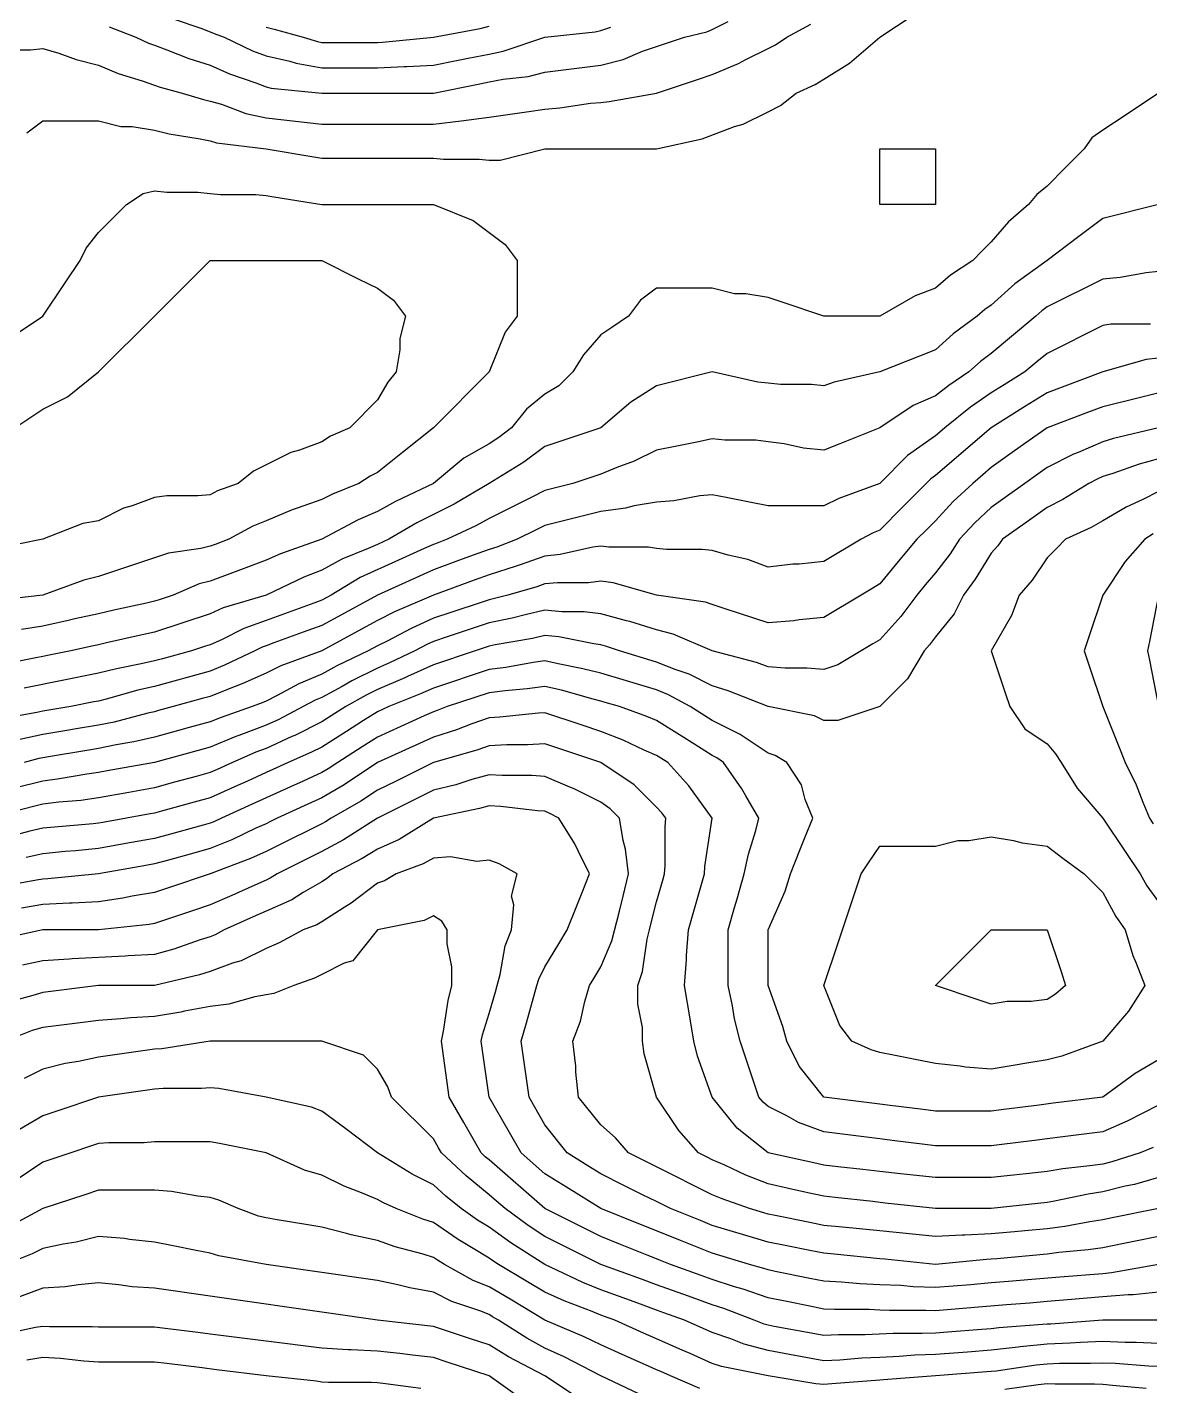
# Model space of a CAD drawing. Header units: inches. Extents: x 794995 to 811195, y 2485918 to 2508058.
# Drawn here: x 810287 to 810890, y 2500973 to 2501704 of the extents above; entities that cross this region are included whole.
import ezdxf

# ---------------------------------------------------------------- set-up
doc = ezdxf.new("R2010")
doc.units = ezdxf.units.IN
doc.header["$MEASUREMENT"] = 0
doc.layers.add('contour', color=7, linetype='Continuous')

msp = doc.modelspace()

# ---------------------------------------------------------------- linework, layer by layer
at = {"layer": 'contour'}
for points in [[(810271.83, 2501691.69), (810288.49, 2501691.69), (810295.16, 2501692.36), (810303.73, 2501689.79), (810313.16, 2501686.36), (810325.16, 2501683.36), (810335.75, 2501678.95), (810348.49, 2501675.03), (810355.16, 2501672.65), (810358.32, 2501671.52), (810370.16, 2501668.36), (810381.63, 2501664.83), (810385.16, 2501664.08), (810391.16, 2501662.36), (810404.25, 2501657.45), (810415.16, 2501655.03), (810445.16, 2501651.69), (810505.16, 2501651.69), (810520.16, 2501653.36), (810535.16, 2501655.5), (810555.16, 2501658.36), (810565.16, 2501659.79), (810573.16, 2501660.36), (810589.7, 2501662.91), (810595.16, 2501663.36), (810599.77, 2501663.75), (810625.16, 2501668.36), (810647.66, 2501675.86), (810655.16, 2501678.36), (810669.28, 2501684.24), (810673.16, 2501686.36), (810685.16, 2501692.36), (810689.16, 2501694.36), (810695.16, 2501698.36), (810708.1, 2501705.42)], [(810286.59, 2501646.93), (810295.16, 2501653.36), (810325.16, 2501653.36), (810337.16, 2501650.36), (810343.16, 2501650.36), (810355.16, 2501648.36), (810363.16, 2501646.36), (810379.7, 2501643.82), (810385.16, 2501642.65), (810388.49, 2501641.69), (810415.16, 2501638.36), (810440.87, 2501634.08), (810445.16, 2501633.36), (810505.16, 2501633.36), (810510.61, 2501632.91), (810529.7, 2501632.91), (810535.16, 2501632.36), (810541.16, 2501632.36), (810565.16, 2501638.36), (810625.16, 2501638.36), (810649.7, 2501643.82), (810667.16, 2501650.36), (810671.83, 2501651.69), (810685.16, 2501658.36), (810691.83, 2501661.69), (810700.16, 2501668.36), (810710.54, 2501672.98), (810715.16, 2501675.86), (810729.01, 2501684.52), (810745.16, 2501698.36), (810763.16, 2501710.36)], [(810330.87, 2501704.08), (810345.16, 2501698.36), (810352, 2501695.2), (810355.16, 2501694.08), (810361.83, 2501691.69), (810373.73, 2501686.93), (810385.16, 2501683.36), (810395.59, 2501678.8), (810409.7, 2501673.82), (810415.16, 2501671.69), (810417.89, 2501671.09), (810445.16, 2501668.36), (810505.16, 2501668.36), (810530.16, 2501673.36), (810535.16, 2501674.36), (810542.66, 2501675.86), (810556.16, 2501677.36), (810565.16, 2501679.61), (810595.16, 2501683.36), (810607.16, 2501686.36), (810617.66, 2501690.86), (810625.16, 2501693.36), (810628.91, 2501694.61), (810640.16, 2501698.36), (810652.16, 2501701.36), (810655.16, 2501702.65), (810663.73, 2501706.93)], [(810365.16, 2501708.36), (810380.16, 2501703.36), (810385.16, 2501701.36), (810387.23, 2501700.43), (810392.66, 2501698.36), (810407.96, 2501691.16), (810415.16, 2501688.36), (810428.02, 2501685.5), (810431.31, 2501684.52), (810445.16, 2501682), (810475.16, 2501682), (810489.44, 2501682.65), (810490.87, 2501682.65), (810505.16, 2501683.36), (810517.66, 2501685.86), (810523.91, 2501687.11), (810535.16, 2501689.36), (810542.66, 2501690.86), (810565.16, 2501698.36), (810592.16, 2501701.36), (810595.16, 2501702.11), (810600.61, 2501703.82)], [(810415.16, 2501703.82), (810419.6, 2501702.81), (810435.16, 2501698.36), (810442.85, 2501696.05), (810445.16, 2501695.63), (810475.16, 2501695.63), (810477.77, 2501695.75), (810505.16, 2501698.36), (810530.36, 2501703.16), (810535.16, 2501704.36)], [(810895.16, 2501668.36), (810877.16, 2501656.36), (810865.16, 2501648.36), (810859.16, 2501644.36), (810855.16, 2501638.36), (810845.16, 2501628.36), (810835.16, 2501618.36), (810829.7, 2501613.82), (810825.16, 2501608.36), (810814.39, 2501599.13), (810805.16, 2501588.36), (810800.16, 2501583.36), (810795.16, 2501578.36), (810783.16, 2501570.36), (810775.16, 2501563.36), (810764.25, 2501559.27), (810745.16, 2501548.36), (810715.16, 2501548.36), (810692.66, 2501555.86), (810685.16, 2501558.36), (810673.16, 2501560.36), (810667.16, 2501560.36), (810655.16, 2501563.36), (810625.16, 2501563.36), (810616.59, 2501556.93), (810610.16, 2501548.36), (810601.16, 2501542.36), (810595.16, 2501538.36), (810585.93, 2501527.59), (810580.16, 2501518.36), (810572.66, 2501510.86), (810565.16, 2501506.36), (810555.16, 2501498.36), (810547.16, 2501488.36), (810540.38, 2501483.14), (810535.16, 2501479.79), (810521.52, 2501472), (810505.16, 2501458.36), (810484.76, 2501448.76), (810475.16, 2501443.36), (810464.72, 2501438.8), (810445.16, 2501428.36), (810422.98, 2501420.54), (810415.16, 2501417.11), (810401.52, 2501412), (810397.16, 2501410.36), (810385.16, 2501405.86), (810379.16, 2501404.36), (810365.16, 2501398.36), (810357.66, 2501395.86), (810355.16, 2501395.03), (810350.87, 2501394.08), (810333.34, 2501390.18), (810325.16, 2501388.36), (810312.3, 2501385.5), (810308.79, 2501384.72), (810295.16, 2501381.69), (810283.73, 2501379.79)], [(810277.16, 2501536.36), (810295.16, 2501548.36), (810307.16, 2501566.36), (810315.16, 2501578.36), (810318.49, 2501585.03), (810325.16, 2501593.36), (810340.16, 2501608.36), (810349.16, 2501614.36), (810355.16, 2501615.86), (810361.83, 2501615.03), (810378.49, 2501615.03), (810385.16, 2501614.36), (810390.61, 2501613.82), (810409.7, 2501613.82), (810415.16, 2501613.36), (810419.45, 2501612.65), (810445.16, 2501608.36), (810505.16, 2501608.36), (810526.59, 2501599.79), (810543.73, 2501586.93), (810550.16, 2501578.36), (810550.16, 2501548.36), (810543.73, 2501539.79), (810535.16, 2501518.36), (810505.16, 2501488.36), (810488.49, 2501475.03), (810475.16, 2501464.36), (810471.16, 2501462.36), (810465.16, 2501458.36), (810450.87, 2501452.65), (810445.16, 2501449.79), (810431.83, 2501445.03), (810429.28, 2501444.24), (810415.16, 2501438.36), (810408.1, 2501435.42), (810395.16, 2501428.36), (810387.89, 2501425.63), (810385.16, 2501424.61), (810380.16, 2501423.36), (810362.66, 2501420.86), (810355.16, 2501418.36), (810325.16, 2501408.36), (810317.16, 2501406.36), (810295.16, 2501398.36), (810268.32, 2501395.2)], [(810895.16, 2501608.36), (810865.16, 2501600.86), (810852.3, 2501591.22), (810835.16, 2501578.36), (810817.79, 2501565.73), (810805.16, 2501554.36), (810801.63, 2501551.89), (810797.66, 2501548.36), (810784.63, 2501538.89), (810775.16, 2501530.36), (810766.59, 2501526.93), (810745.16, 2501518.36), (810720.61, 2501512.91), (810715.16, 2501510.86), (810708.49, 2501511.69), (810691.83, 2501511.69), (810685.16, 2501512.36), (810679.7, 2501512.91), (810655.16, 2501518.36), (810625.16, 2501510.86), (810611.31, 2501502.21), (810595.16, 2501488.36), (810572.66, 2501480.86), (810565.16, 2501478.36), (810553.73, 2501469.79), (810535.16, 2501458.36), (810516.27, 2501447.25), (810505.16, 2501441.69), (810496.27, 2501437.25), (810481.16, 2501428.36), (810475.16, 2501425.63), (810470.16, 2501423.36), (810455.87, 2501417.65), (810445.16, 2501411.69), (810435.56, 2501407.96), (810415.16, 2501398.36), (810392.08, 2501391.44), (810385.16, 2501388.36), (810355.16, 2501378.36), (810346.98, 2501376.54), (810329.45, 2501372.65), (810325.16, 2501371.69), (810322.43, 2501371.09), (810310.16, 2501368.36), (810297.66, 2501365.86), (810295.16, 2501365.36), (810291.41, 2501364.61), (810272.66, 2501360.86)], [(810280.16, 2501488.36), (810289.16, 2501494.36), (810295.16, 2501498.36), (810308.49, 2501505.03), (810325.16, 2501518.36), (810355.16, 2501548.36), (810385.16, 2501578.36), (810445.16, 2501578.36), (810465.16, 2501568.36), (810475.16, 2501563.36), (810483.73, 2501556.93), (810490.16, 2501548.36), (810487.16, 2501536.36), (810487.16, 2501530.36), (810485.16, 2501518.36), (810480.61, 2501512.91), (810475.16, 2501503.36), (810460.16, 2501488.36), (810449.77, 2501483.75), (810445.16, 2501480.86), (810433.16, 2501476.36), (810428.49, 2501475.03), (810415.16, 2501468.36), (810408.49, 2501465.03), (810400.16, 2501458.36), (810389.16, 2501454.36), (810385.16, 2501452.36), (810378.49, 2501451.69), (810361.83, 2501451.69), (810355.16, 2501450.86), (810343.16, 2501446.36), (810338.49, 2501445.03), (810325.16, 2501438.36), (810316.59, 2501436.93), (810295.16, 2501428.36), (810270.16, 2501423.36)], [(810895.16, 2501572.36), (810888.49, 2501571.69), (810874.39, 2501569.13), (810865.16, 2501568.36), (810835.16, 2501553.36), (810832.3, 2501551.22), (810829.16, 2501548.36), (810816.07, 2501537.45), (810805.16, 2501528.36), (810799.44, 2501524.08), (810793.16, 2501518.36), (810782.36, 2501511.16), (810775.16, 2501505.5), (810763.16, 2501500.36), (810745.16, 2501488.36), (810723.73, 2501479.79), (810715.16, 2501476.36), (810704.25, 2501477.45), (810693.73, 2501479.79), (810685.16, 2501480.86), (810678.49, 2501481.69), (810661.83, 2501481.69), (810655.16, 2501482.36), (810647.66, 2501480.86), (810635.16, 2501478.36), (810625.16, 2501476.36), (810613.16, 2501470.36), (810603.73, 2501466.93), (810595.16, 2501463.36), (810591.41, 2501462.11), (810580.16, 2501458.36), (810565.16, 2501454.61), (810557.66, 2501450.86), (810547.66, 2501445.86), (810535.16, 2501439.61), (810527.96, 2501435.56), (810512.66, 2501428.36), (810507.16, 2501426.36), (810505.16, 2501425.63), (810500.16, 2501423.36), (810486.41, 2501417.11), (810465.78, 2501407.74), (810450.16, 2501398.36), (810445.16, 2501395.63), (810440.87, 2501394.08), (810425.16, 2501388.36), (810415.16, 2501384.72), (810403.16, 2501380.36), (810391.16, 2501374.36), (810385.16, 2501371.69), (810382.66, 2501370.86), (810375.16, 2501368.36), (810359.45, 2501364.08), (810355.16, 2501362.91), (810348.1, 2501361.3), (810334.76, 2501358.76), (810325.16, 2501356.36), (810285.16, 2501348.36)], [(810890.87, 2501544.08), (810869.45, 2501544.08), (810865.16, 2501543.36), (810835.16, 2501528.36), (810829.7, 2501523.82), (810823.16, 2501518.36), (810812.08, 2501511.44), (810805.16, 2501507.11), (810794.05, 2501499.47), (810780.16, 2501488.36), (810777.47, 2501486.05), (810775.16, 2501484.08), (810760.16, 2501473.36), (810745.16, 2501458.36), (810723.16, 2501450.36), (810715.16, 2501446.36), (810685.16, 2501446.36), (810675.16, 2501448.36), (810662.66, 2501450.86), (810655.16, 2501452.36), (810648.49, 2501451.69), (810634.39, 2501449.13), (810625.16, 2501448.36), (810613.16, 2501446.36), (810608.49, 2501445.03), (810595.16, 2501443.36), (810565.16, 2501435.86), (810560.16, 2501433.36), (810550.16, 2501428.36), (810539.3, 2501424.22), (810535.16, 2501422.91), (810526.59, 2501419.79), (810517.16, 2501416.36), (810505.16, 2501412), (810475.16, 2501398.36), (810455.75, 2501387.77), (810445.16, 2501382), (810435.16, 2501378.36), (810419.45, 2501372.65), (810415.16, 2501371.09), (810413.16, 2501370.36), (810409.16, 2501368.36), (810392.9, 2501360.62), (810385.16, 2501357.45), (810355.16, 2501349.27), (810346.27, 2501347.25), (810329.16, 2501342.36), (810325.16, 2501341.36), (810322.66, 2501340.86), (810310.16, 2501338.36), (810295.16, 2501335.86), (810292, 2501335.2), (810271.83, 2501331.69)], [(810895.16, 2501525.86), (810888.49, 2501525.03), (810865.16, 2501518.36), (810843.34, 2501510.18), (810835.16, 2501507.11), (810823.62, 2501499.9), (810805.16, 2501488.36), (810775.16, 2501462.65), (810772.66, 2501460.86), (810770.16, 2501458.36), (810757.66, 2501445.86), (810745.16, 2501433.36), (810741.63, 2501431.89), (810735.16, 2501428.36), (810715.16, 2501416.36), (810701.83, 2501415.03), (810698.49, 2501415.03), (810685.16, 2501413.36), (810674.25, 2501417.45), (810663.73, 2501419.79), (810655.16, 2501422.36), (810649.7, 2501422.91), (810630.61, 2501422.91), (810625.16, 2501423.36), (810620.87, 2501424.08), (810599.45, 2501424.08), (810595.16, 2501424.61), (810590.87, 2501424.08), (810573.34, 2501420.18), (810565.16, 2501419.36), (810551.31, 2501414.52), (810549.64, 2501413.88), (810535.16, 2501409.27), (810527.16, 2501406.36), (810505.16, 2501398.36), (810484.25, 2501389.27), (810475.16, 2501384.72), (810464.57, 2501378.95), (810445.16, 2501368.36), (810423.16, 2501360.36), (810415.16, 2501356.36), (810402.74, 2501350.77), (810394.39, 2501347.59), (810385.16, 2501343.82), (810380.87, 2501342.65), (810365.16, 2501338.36), (810357.3, 2501336.22), (810355.16, 2501335.63), (810351.63, 2501334.83), (810333.44, 2501330.09), (810325.16, 2501328.36), (810313.16, 2501326.36), (810308.02, 2501325.5), (810295.16, 2501323.36), (810282.74, 2501320.77)], [(810904.16, 2501509.36), (810865.16, 2501499.61), (810856.98, 2501496.54), (810835.16, 2501488.36), (810817.66, 2501475.86), (810805.16, 2501466.93), (810800.54, 2501462.98), (810795.16, 2501458.36), (810784.76, 2501448.76), (810775.16, 2501438.36), (810770.16, 2501433.36), (810765.16, 2501428.36), (810756.07, 2501417.45), (810745.16, 2501404.36), (810741.41, 2501402.11), (810735.16, 2501398.36), (810715.16, 2501386.36), (810701.83, 2501385.03), (810699.01, 2501384.52), (810685.16, 2501383.36), (810662.66, 2501390.86), (810655.16, 2501393.36), (810651.41, 2501394.61), (810625.16, 2501398.36), (810601.83, 2501405.03), (810595.16, 2501405.86), (810588.49, 2501405.03), (810571.83, 2501405.03), (810565.16, 2501404.36), (810560.71, 2501402.81), (810545.16, 2501398.36), (810537.23, 2501396.29), (810535.16, 2501395.86), (810531.41, 2501394.61), (810514.53, 2501388.99), (810505.16, 2501385.86), (810493.16, 2501380.36), (810480.61, 2501373.82), (810475.16, 2501371.09), (810470.16, 2501368.36), (810453.27, 2501360.25), (810445.16, 2501355.86), (810432.81, 2501350.71), (810421.16, 2501344.36), (810415.16, 2501341.36), (810413.09, 2501340.43), (810407.66, 2501338.36), (810390.97, 2501332.56), (810385.16, 2501330.18), (810373.91, 2501327.11), (810368.02, 2501325.5), (810355.16, 2501322), (810344.05, 2501319.47), (810334.63, 2501317.84), (810325.16, 2501315.86), (810318.73, 2501314.79), (810298.16, 2501311.36), (810295.16, 2501310.86), (810293.09, 2501310.43), (810285.16, 2501308.36)], [(810895.16, 2501488.36), (810870.87, 2501482.65), (810865.16, 2501480.86), (810851.83, 2501475.03), (810849.44, 2501474.08), (810835.16, 2501466.93), (810830.16, 2501463.36), (810823.16, 2501458.36), (810812.66, 2501450.86), (810805.16, 2501445.5), (810796.27, 2501437.25), (810788.02, 2501428.36), (810782.98, 2501420.54), (810775.16, 2501410.36), (810769.7, 2501403.82), (810765.16, 2501398.36), (810756.59, 2501386.93), (810745.16, 2501374.36), (810741.41, 2501372.11), (810735.16, 2501368.36), (810722.66, 2501360.86), (810715.16, 2501358.36), (810705.93, 2501359.13), (810694.39, 2501359.13), (810685.16, 2501359.79), (810678.84, 2501362.05), (810655.16, 2501368.36), (810634.16, 2501377.36), (810625.16, 2501379.61), (810610.87, 2501384.08), (810609.01, 2501384.52), (810595.16, 2501388.36), (810586.16, 2501389.36), (810574.16, 2501389.36), (810565.16, 2501390.18), (810554.57, 2501387.77), (810547.57, 2501385.95), (810535.16, 2501383.36), (810512.66, 2501375.86), (810505.16, 2501373.36), (810501.73, 2501371.79), (810495.16, 2501368.36), (810481.64, 2501361.87), (810475.16, 2501359.13), (810461.31, 2501352.21), (810456.07, 2501349.27), (810445.16, 2501343.36), (810441.63, 2501341.89), (810435.16, 2501338.36), (810422.02, 2501331.5), (810415.16, 2501328.36), (810400.61, 2501322.91), (810399.01, 2501322.21), (810385.16, 2501316.54), (810378.73, 2501314.79), (810355.16, 2501308.36), (810329.77, 2501303.75), (810325.16, 2501302.91), (810318.84, 2501302.05), (810304.05, 2501299.47), (810295.16, 2501298.36), (810265.16, 2501290.86)], [(810895.16, 2501471.69), (810884.72, 2501468.8), (810870.61, 2501463.82), (810865.16, 2501462.11), (810862.55, 2501460.97), (810857.66, 2501458.36), (810843.73, 2501449.79), (810835.16, 2501445.5), (810825.16, 2501438.36), (810811.16, 2501428.36), (810808.69, 2501424.83), (810805.16, 2501420.86), (810796.59, 2501406.93), (810790.16, 2501398.36), (810785.16, 2501388.36), (810775.16, 2501375.86), (810772, 2501371.52), (810769.16, 2501368.36), (810760.16, 2501353.36), (810745.16, 2501338.36), (810722.66, 2501330.86), (810715.16, 2501330.86), (810710.16, 2501333.36), (810685.16, 2501338.36), (810663.73, 2501346.93), (810655.16, 2501349.61), (810642.66, 2501355.86), (810635.16, 2501358.36), (810625.16, 2501362.36), (810605.16, 2501368.36), (810597.77, 2501370.97), (810595.16, 2501371.69), (810591.41, 2501372.11), (810572.66, 2501375.86), (810565.16, 2501376.54), (810558.49, 2501375.03), (810538.32, 2501371.52), (810535.16, 2501370.86), (810527.66, 2501368.36), (810505.16, 2501360.86), (810491.31, 2501354.52), (810489.75, 2501353.77), (810475.16, 2501347.59), (810469, 2501344.52), (810458.02, 2501338.36), (810450.16, 2501333.36), (810445.16, 2501330.18), (810430.61, 2501322.91), (810429.01, 2501322.21), (810415.16, 2501315.86), (810409.7, 2501313.82), (810397.16, 2501308.36), (810388.91, 2501304.61), (810385.16, 2501302.91), (810377.66, 2501300.86), (810365.87, 2501297.65), (810355.16, 2501294.72), (810341.31, 2501292.21), (810325.16, 2501289.27), (810315.56, 2501287.96), (810303.73, 2501286.93), (810295.16, 2501285.86), (810265.16, 2501278.36)], [(810895.16, 2501454.08), (810886.59, 2501449.79), (810877.79, 2501445.73), (810865.16, 2501438.36), (810858.84, 2501434.68), (810845.16, 2501428.36), (810840.16, 2501423.36), (810835.16, 2501418.36), (810827.16, 2501406.36), (810820.16, 2501398.36), (810816.07, 2501387.45), (810805.16, 2501368.36), (810812.66, 2501345.86), (810815.16, 2501338.36), (810823.16, 2501326.36), (810835.16, 2501318.36), (810839.77, 2501312.98), (810842.66, 2501308.36), (810851.31, 2501294.52), (810865.16, 2501278.36), (810877.16, 2501260.36), (810885.16, 2501248.36), (810888.84, 2501242.05), (810895.16, 2501233.36)], [(810892.3, 2501431.22), (810887.66, 2501428.36), (810877.16, 2501416.36), (810865.16, 2501398.36), (810857.66, 2501375.86), (810855.16, 2501368.36), (810857.66, 2501360.86), (810865.16, 2501338.36), (810873.73, 2501316.93), (810877.16, 2501308.36), (810883.16, 2501296.36), (810886.59, 2501286.93), (810890.16, 2501278.36), (810892.16, 2501275.36)], [(810895.16, 2501398.36), (810890.16, 2501373.36), (810889.16, 2501368.36), (810890.16, 2501363.36), (810895.16, 2501338.36)], [(810895.16, 2501148.36), (810882.53, 2501140.99), (810865.16, 2501128.36), (810838.49, 2501125.03), (810830.87, 2501124.08), (810811.83, 2501121.69), (810805.16, 2501120.86), (810775.16, 2501120.86), (810768.49, 2501121.69), (810749.45, 2501124.08), (810745.16, 2501124.61), (810715.16, 2501128.36), (810701.83, 2501145.03), (810695.16, 2501158.36), (810693.16, 2501166.36), (810685.16, 2501188.36), (810685.16, 2501218.36), (810694.39, 2501239.13), (810697.16, 2501248.36), (810702.3, 2501261.22), (810705.16, 2501268.36), (810709.16, 2501278.36), (810705.16, 2501288.36), (810703.16, 2501296.36), (810695.16, 2501308.36), (810688.91, 2501312.11), (810685.16, 2501313.36), (810670.16, 2501323.36), (810655.16, 2501330.86), (810643.16, 2501338.36), (810631.59, 2501344.79), (810625.16, 2501347.36), (810609.01, 2501352.21), (810595.16, 2501356.36), (810585.56, 2501358.76), (810572.22, 2501361.3), (810565.16, 2501362.91), (810558.84, 2501362.05), (810544.05, 2501359.47), (810535.16, 2501358.36), (810505.16, 2501348.36), (810498.3, 2501345.22), (810481.16, 2501338.36), (810475.16, 2501335.63), (810467.66, 2501330.86), (810458.49, 2501325.03), (810445.16, 2501316.54), (810439.7, 2501313.82), (810427.16, 2501308.36), (810418.91, 2501304.61), (810415.16, 2501302.91), (810405.16, 2501298.36), (810398.28, 2501295.24), (810385.16, 2501289.27), (810376.59, 2501286.93), (810358.91, 2501282.11), (810355.16, 2501281.09), (810352.85, 2501280.67), (810340.16, 2501278.36), (810327.47, 2501276.05), (810325.16, 2501275.63), (810322.16, 2501275.36), (810295.16, 2501272.91), (810288.1, 2501271.3), (810275.5, 2501268.02)], [(810895.16, 2501124.08), (810886.59, 2501119.79), (810878.2, 2501115.32), (810865.16, 2501109.61), (810855.16, 2501108.36), (810843.73, 2501106.93), (810835.16, 2501105.86), (810828.49, 2501105.03), (810809.45, 2501102.65), (810805.16, 2501102.11), (810775.16, 2501102.11), (810770.87, 2501102.65), (810751.83, 2501105.03), (810745.16, 2501105.86), (810736.59, 2501106.93), (810725.16, 2501108.36), (810715.16, 2501109.61), (810701.52, 2501114.72), (810695.16, 2501118.36), (810685.16, 2501123.36), (810682.43, 2501125.63), (810680.16, 2501128.36), (810677.66, 2501135.86), (810670.16, 2501158.36), (810667.16, 2501170.36), (810666.07, 2501177.45), (810663.73, 2501188.36), (810663.73, 2501218.36), (810667.16, 2501230.36), (810668.49, 2501235.03), (810672.3, 2501248.36), (810674.57, 2501258.95), (810678.49, 2501271.69), (810680.16, 2501278.36), (810673.16, 2501290.36), (810671.04, 2501294.24), (810661.16, 2501308.36), (810657.66, 2501310.86), (810655.16, 2501312.11), (810645.16, 2501318.36), (810639.01, 2501322.21), (810625.16, 2501330.86), (810619.94, 2501333.14), (810605.16, 2501338.36), (810597.47, 2501340.67), (810595.16, 2501341.36), (810591.16, 2501342.36), (810574.05, 2501347.25), (810565.16, 2501349.27), (810555.56, 2501347.96), (810543.73, 2501346.93), (810535.16, 2501345.86), (810512.66, 2501338.36), (810507.23, 2501336.29), (810505.16, 2501335.63), (810500.16, 2501333.36), (810475.16, 2501322), (810466.83, 2501316.69), (810453.73, 2501308.36), (810448.59, 2501304.93), (810445.16, 2501302.91), (810435.16, 2501298.36), (810428.28, 2501295.24), (810415.16, 2501289.27), (810407.66, 2501285.86), (810391.16, 2501278.36), (810387.09, 2501276.43), (810385.16, 2501275.63), (810381.41, 2501274.61), (810363.73, 2501269.79), (810355.16, 2501267.45), (810341.83, 2501265.03), (810325.16, 2501262), (810312.66, 2501260.86), (810307.16, 2501260.36), (810295.16, 2501259.27), (810286.27, 2501257.25)], [(810892.3, 2501101.22), (810885.16, 2501098.36), (810869.96, 2501093.56), (810865.16, 2501092.36), (810858.1, 2501091.3), (810843.73, 2501089.79), (810835.16, 2501088.36), (810823.91, 2501087.11), (810817.16, 2501086.36), (810805.16, 2501085.03), (810775.16, 2501085.03), (810763.16, 2501086.36), (810756.41, 2501087.11), (810745.16, 2501088.36), (810736.16, 2501089.36), (810722.66, 2501090.86), (810715.16, 2501091.69), (810709.7, 2501092.91), (810685.16, 2501098.36), (810668.49, 2501111.69), (810655.16, 2501128.36), (810647.16, 2501150.36), (810645.16, 2501158.36), (810643.16, 2501170.36), (810640.16, 2501188.36), (810641.31, 2501202.21), (810641.31, 2501204.52), (810642.3, 2501218.36), (810645.16, 2501228.36), (810650.87, 2501248.36), (810651.16, 2501252.36), (810655.16, 2501278.36), (810642.53, 2501295.73), (810631.16, 2501308.36), (810627.47, 2501310.67), (810625.16, 2501312.11), (810618.49, 2501315.03), (810607.16, 2501320.36), (810595.16, 2501325.03), (810585.16, 2501328.36), (810565.16, 2501335.03), (810561.63, 2501334.83), (810540.87, 2501332.65), (810535.16, 2501332.36), (810525.93, 2501329.13), (810517.57, 2501325.95), (810505.16, 2501322), (810475.16, 2501308.36), (810457.16, 2501296.36), (810445.16, 2501289.27), (810437.66, 2501285.86), (810421.16, 2501278.36), (810417.16, 2501276.36), (810415.16, 2501275.36), (810409.7, 2501272.91), (810396.77, 2501266.75), (810385.16, 2501262), (810374.45, 2501259.08), (810362.66, 2501255.86), (810355.16, 2501253.82), (810350.54, 2501252.98), (810325.16, 2501248.36), (810297.77, 2501245.75), (810295.16, 2501245.63), (810291.83, 2501245.03), (810272.08, 2501241.44)], [(810895.16, 2501085.03), (810882.12, 2501081.4), (810877.16, 2501080.36), (810865.16, 2501077.36), (810857.33, 2501076.19), (810839.16, 2501072.36), (810835.16, 2501071.69), (810805.16, 2501068.36), (810775.16, 2501068.36), (810748.16, 2501071.36), (810741.41, 2501072.11), (810721.16, 2501074.36), (810715.16, 2501075.03), (810706.59, 2501076.93), (810696.07, 2501079.27), (810685.16, 2501081.69), (810673.16, 2501086.36), (810661.83, 2501091.69), (810655.16, 2501094.61), (810652.66, 2501095.86), (810647.66, 2501098.36), (810637.16, 2501110.36), (810625.16, 2501128.36), (810618.49, 2501151.69), (810617.66, 2501158.36), (810617.66, 2501165.86), (810615.16, 2501178.36), (810615.16, 2501188.36), (810617.66, 2501195.86), (810620.16, 2501213.36), (810621.41, 2501218.36), (810622.16, 2501221.36), (810625.16, 2501233.36), (810628.49, 2501245.03), (810629.45, 2501248.36), (810629.77, 2501252.98), (810629.77, 2501273.75), (810630.16, 2501278.36), (810628.02, 2501281.22), (810625.16, 2501284.36), (810613.16, 2501296.36), (810595.16, 2501308.36), (810572.66, 2501315.86), (810565.16, 2501318.36), (810555.69, 2501317.84), (810544.63, 2501317.84), (810535.16, 2501317.36), (810528.49, 2501315.03), (810505.16, 2501308.36), (810485.16, 2501298.36), (810475.16, 2501293.36), (810466.07, 2501287.45), (810450.16, 2501278.36), (810447.09, 2501276.43), (810445.16, 2501275.36), (810439.16, 2501272.36), (810427.16, 2501266.36), (810415.16, 2501260.36), (810406.88, 2501256.64), (810385.16, 2501248.36), (810362.66, 2501240.86), (810355.16, 2501238.36), (810343.16, 2501236.36), (810338.2, 2501235.32), (810325.16, 2501233.36), (810310.87, 2501232.65), (810309.44, 2501232.65), (810295.16, 2501232), (810283.62, 2501229.9)], [(810895.16, 2501068.36), (810870.16, 2501063.36), (810865.16, 2501062.36), (810858.1, 2501061.3), (810844.76, 2501058.76), (810835.16, 2501057.45), (810823.16, 2501056.36), (810817.66, 2501055.86), (810805.16, 2501054.72), (810790.87, 2501054.08), (810789.44, 2501054.08), (810775.16, 2501053.36), (810745.16, 2501056.36), (810725.16, 2501058.36), (810715.16, 2501059.36), (810707.66, 2501060.86), (810688.91, 2501064.61), (810685.16, 2501065.36), (810682.85, 2501066.05), (810675.16, 2501068.36), (810660.38, 2501073.58), (810655.16, 2501075.86), (810625.16, 2501090.86), (810620.16, 2501093.36), (810610.16, 2501098.36), (810603.16, 2501106.36), (810595.16, 2501113.36), (810583.16, 2501128.36), (810581.83, 2501141.69), (810581.83, 2501145.03), (810580.16, 2501158.36), (810584.25, 2501169.27), (810586.59, 2501179.79), (810589.16, 2501188.36), (810591.41, 2501192.11), (810595.16, 2501198.36), (810601.16, 2501212.36), (810605.16, 2501228.36), (810607.16, 2501236.36), (810610.16, 2501248.36), (810608.49, 2501261.69), (810607.16, 2501266.36), (810605.16, 2501278.36), (810600.16, 2501283.36), (810595.16, 2501286.93), (810580.87, 2501294.08), (810578.49, 2501295.03), (810565.16, 2501300.86), (810558.1, 2501301.3), (810542.22, 2501301.3), (810535.16, 2501301.69), (810525.93, 2501299.13), (810517.16, 2501296.36), (810505.16, 2501293.36), (810495.16, 2501288.36), (810475.16, 2501278.36), (810456.77, 2501266.75), (810445.16, 2501260.36), (810421.16, 2501248.36), (810417.47, 2501246.05), (810415.16, 2501245.03), (810409.16, 2501242.36), (810396.7, 2501236.82), (810385.16, 2501231.69), (810375.16, 2501228.36), (810355.16, 2501221.69), (810352.3, 2501221.22), (810325.16, 2501218.36), (810295.16, 2501218.36), (810270.61, 2501212.91)], [(810895.16, 2501053.36), (810882.66, 2501050.86), (810876.41, 2501049.61), (810865.16, 2501047.36), (810857.33, 2501046.19), (810841.47, 2501044.68), (810835.16, 2501043.82), (810808.16, 2501041.36), (810805.16, 2501041.09), (810802.55, 2501040.97), (810775.16, 2501038.36), (810747.89, 2501041.09), (810745.16, 2501041.36), (810720.61, 2501043.82), (810715.16, 2501044.36), (810707.66, 2501045.86), (810695.16, 2501048.36), (810685.16, 2501050.36), (810671.31, 2501054.52), (810655.16, 2501059.36), (810648.73, 2501061.93), (810632.66, 2501068.36), (810627.66, 2501070.86), (810625.16, 2501072.11), (810617.66, 2501075.86), (810607.66, 2501080.86), (810595.16, 2501087.11), (810588.24, 2501091.44), (810577.16, 2501098.36), (810565.16, 2501113.36), (810559.7, 2501122.91), (810556.59, 2501128.36), (810555.16, 2501138.36), (810553.91, 2501147.11), (810552.3, 2501158.36), (810555.16, 2501168.36), (810560.87, 2501188.36), (810561.83, 2501191.69), (810565.16, 2501198.36), (810572.66, 2501210.86), (810577.16, 2501218.36), (810582.3, 2501231.22), (810585.16, 2501238.36), (810589.16, 2501248.36), (810583.16, 2501260.36), (810581.31, 2501264.52), (810572.66, 2501278.36), (810567.77, 2501280.97), (810565.16, 2501282.11), (810561.16, 2501282.36), (810541.47, 2501284.68), (810535.16, 2501285.03), (810529.94, 2501283.58), (810505.16, 2501278.36), (810486.7, 2501266.82), (810475.16, 2501261.69), (810466.88, 2501256.64), (810451.16, 2501248.36), (810447.77, 2501245.75), (810445.16, 2501244.08), (810435.16, 2501238.36), (810429.01, 2501234.52), (810415.16, 2501228.36), (810408.24, 2501225.28), (810392.66, 2501218.36), (810387.89, 2501215.63), (810385.16, 2501214.61), (810379.7, 2501212.91), (810365.59, 2501207.93), (810355.16, 2501205.03), (810341.04, 2501204.24), (810339.44, 2501204.08), (810310.87, 2501202.65), (810309.28, 2501202.48), (810295.16, 2501201.69), (810284.25, 2501199.27)], [(810895.16, 2501038.36), (810869.77, 2501033.75), (810865.16, 2501033.36), (810842.08, 2501031.44), (810826.98, 2501030.18), (810814.39, 2501029.13), (810805.16, 2501028.36), (810794.25, 2501027.45), (810775.16, 2501025.86), (810763.16, 2501026.36), (810756.59, 2501026.93), (810745.16, 2501027.45), (810734.72, 2501027.93), (810724.63, 2501028.89), (810715.16, 2501029.36), (810707.66, 2501030.86), (810688.91, 2501034.61), (810685.16, 2501035.36), (810682.94, 2501036.14), (810675.16, 2501038.36), (810655.16, 2501044.36), (810638.02, 2501051.22), (810625.16, 2501056.36), (810616.59, 2501059.79), (810595.16, 2501068.36), (810576.7, 2501079.9), (810565.16, 2501087.11), (810552.3, 2501098.36), (810546.07, 2501109.27), (810535.16, 2501128.36), (810531.41, 2501154.61), (810530.87, 2501158.36), (810531.63, 2501161.89), (810535.16, 2501173.36), (810538.49, 2501185.03), (810539.45, 2501188.36), (810541.16, 2501194.36), (810543.73, 2501209.79), (810547.16, 2501218.36), (810548.49, 2501231.69), (810547.16, 2501236.36), (810550.16, 2501248.36), (810540.61, 2501253.82), (810535.16, 2501255.86), (810528.49, 2501255.03), (810514.39, 2501257.59), (810505.16, 2501256.93), (810499.7, 2501253.82), (810485.16, 2501248.36), (810478.91, 2501244.61), (810475.16, 2501243.36), (810460.87, 2501232.65), (810457.16, 2501230.36), (810445.16, 2501222.65), (810442.43, 2501221.09), (810435.16, 2501218.36), (810422.22, 2501211.3), (810415.16, 2501208.36), (810401.83, 2501201.69), (810397.16, 2501200.36), (810385.16, 2501195.86), (810379.44, 2501194.08), (810355.16, 2501188.36), (810325.16, 2501188.36), (810295.16, 2501184.61), (810289.7, 2501182.91), (810274.63, 2501178.89)], [(810895.16, 2501023.36), (810881.52, 2501022), (810878.79, 2501022), (810865.16, 2501020.86), (810846.07, 2501019.27), (810835.16, 2501018.36), (810825.93, 2501017.59), (810813.34, 2501016.54), (810798.24, 2501015.28), (810775.16, 2501013.36), (810769.94, 2501013.58), (810750.38, 2501013.58), (810745.16, 2501013.82), (810739.44, 2501014.08), (810720.87, 2501014.08), (810715.16, 2501014.36), (810707.66, 2501015.86), (810695.16, 2501018.36), (810685.16, 2501020.36), (810671.83, 2501025.03), (810667.16, 2501026.36), (810655.16, 2501030.18), (810649.16, 2501032.36), (810632.66, 2501038.36), (810627.3, 2501040.5), (810625.16, 2501041.36), (810620.16, 2501043.36), (810605.87, 2501049.08), (810595.16, 2501053.36), (810585.16, 2501058.36), (810565.16, 2501068.36), (810535.16, 2501094.61), (810533.09, 2501096.29), (810530.87, 2501098.36), (810525.16, 2501108.36), (810521.52, 2501114.72), (810513.73, 2501128.36), (810509.45, 2501158.36), (810510.61, 2501163.82), (810513.16, 2501180.36), (810515.16, 2501188.36), (810515.16, 2501198.36), (810512.66, 2501210.86), (810512.66, 2501218.36), (810509.77, 2501222.98), (810505.16, 2501225.86), (810500.16, 2501223.36), (810475.16, 2501218.36), (810461.83, 2501201.69), (810457.16, 2501200.36), (810445.16, 2501194.36), (810441.16, 2501192.36), (810430.16, 2501188.36), (810419.45, 2501184.08), (810415.16, 2501183.36), (810409.16, 2501182.36), (810395.16, 2501178.36), (810385.16, 2501177.11), (810371.31, 2501174.52), (810369.44, 2501174.08), (810355.16, 2501171.69), (810342.53, 2501170.99), (810337.16, 2501170.36), (810325.16, 2501169.61), (810315.16, 2501168.36), (810303.73, 2501166.93), (810295.16, 2501165.86), (810289.44, 2501164.08), (810275.16, 2501158.36)], [(810895.16, 2501008.36), (810865.16, 2501008.36), (810837.23, 2501006.29), (810835.16, 2501006.22), (810832.76, 2501005.96), (810809.3, 2501004.22), (810805.16, 2501003.75), (810800.16, 2501003.36), (810781.59, 2501001.93), (810775.16, 2501001.44), (810767.96, 2501001.16), (810752.36, 2501001.16), (810737.33, 2501000.54), (810722.98, 2501000.54), (810715.16, 2501000.18), (810708.24, 2501001.44), (810688.49, 2501005.03), (810685.16, 2501005.63), (810683.02, 2501006.22), (810677.66, 2501008.36), (810661.37, 2501014.57), (810655.16, 2501016.54), (810642.3, 2501021.22), (810625.16, 2501027.45), (810617.16, 2501030.36), (810595.16, 2501038.36), (810575.16, 2501048.36), (810565.16, 2501053.36), (810556.07, 2501059.27), (810543.73, 2501068.36), (810539.16, 2501072.36), (810535.16, 2501075.86), (810522.74, 2501085.95), (810509.45, 2501098.36), (810507.89, 2501101.09), (810505.16, 2501105.86), (810482.66, 2501128.36), (810480.61, 2501133.82), (810475.16, 2501143.36), (810467.66, 2501150.86), (810445.16, 2501158.36), (810385.16, 2501158.36), (810359.16, 2501154.36), (810355.16, 2501154.08), (810350.16, 2501153.36), (810332.66, 2501150.86), (810325.16, 2501149.79), (810314.25, 2501147.45), (810307.16, 2501146.36), (810295.16, 2501143.36), (810285.16, 2501138.36)], [(810895.16, 2500995.86), (810883.16, 2500996.36), (810877.16, 2500996.36), (810865.16, 2500996.82), (810853.16, 2500996.36), (810847.57, 2500995.95), (810835.16, 2500995.5), (810820.76, 2500993.96), (810819.64, 2500993.88), (810805.16, 2500992.21), (810792.3, 2500991.22), (810775.16, 2500989.9), (810764.05, 2500989.47), (810755.59, 2500988.8), (810745.16, 2500988.36), (810735.56, 2500987.96), (810723.73, 2500986.93), (810715.16, 2500986.54), (810696.7, 2500989.9), (810685.16, 2500992), (810672.3, 2500995.5), (810665.16, 2500998.36), (810655.16, 2501001.69), (810640.16, 2501008.36), (810629.16, 2501012.36), (810625.16, 2501013.82), (810616.59, 2501016.93), (810607.16, 2501020.36), (810595.16, 2501024.72), (810585.48, 2501028.68), (810565.16, 2501038.36), (810546.77, 2501049.97), (810535.16, 2501058.36), (810528.95, 2501062.15), (810520.16, 2501068.36), (810511.83, 2501075.03), (810505.16, 2501081.22), (810493.73, 2501086.93), (810475.16, 2501098.36), (810458.02, 2501111.22), (810445.16, 2501120.86), (810439.7, 2501122.91), (810415.16, 2501128.36), (810389.77, 2501132.98), (810385.16, 2501133.36), (810380.54, 2501132.98), (810359.77, 2501132.98), (810355.16, 2501132.65), (810351.41, 2501132.11), (810325.16, 2501128.36), (810302.66, 2501120.86), (810295.16, 2501118.36), (810282.53, 2501110.99)], [(810895.16, 2500983.36), (810889.94, 2500983.58), (810871.83, 2500985.03), (810865.16, 2500985.28), (810858.49, 2500985.03), (810841.83, 2500985.03), (810835.16, 2500984.79), (810829.35, 2500984.17), (810807.77, 2500980.97), (810805.16, 2500980.67), (810775.16, 2500978.36), (810747.23, 2500976.29), (810745.16, 2500976.05), (810719.45, 2500974.08), (810715.16, 2500973.75), (810710.87, 2500974.08), (810685.16, 2500978.36), (810660.16, 2500983.36), (810655.16, 2500985.03), (810643.16, 2500990.36), (810639.01, 2500992.21), (810625.16, 2500998.36), (810618.24, 2501001.44), (810602.66, 2501008.36), (810597.16, 2501010.36), (810595.16, 2501011.09), (810590.54, 2501012.98), (810575.5, 2501018.71), (810565.16, 2501023.36), (810555.78, 2501028.99), (810540.16, 2501038.36), (810537.09, 2501040.3), (810535.16, 2501041.69), (810526.59, 2501046.93), (810518.49, 2501051.69), (810505.16, 2501060.86), (810499.44, 2501062.65), (810485.16, 2501068.36), (810478.32, 2501071.52), (810475.16, 2501073.36), (810466.59, 2501076.93), (810457.16, 2501080.36), (810445.16, 2501086.36), (810435.93, 2501089.13), (810415.16, 2501098.36), (810390.16, 2501103.36), (810385.16, 2501104.36), (810355.16, 2501104.36), (810349.7, 2501103.82), (810330.61, 2501103.82), (810325.16, 2501103.36), (810321.41, 2501102.11), (810310.16, 2501098.36), (810298.91, 2501094.61), (810295.16, 2501093.36), (810265.16, 2501073.36)], [(810648.49, 2500971.69), (810632.66, 2500978.36), (810627.47, 2500980.67), (810625.16, 2500981.69), (810619.16, 2500984.36), (810606.7, 2500989.9), (810595.16, 2500995.03), (810586.27, 2500999.47), (810565.16, 2501008.36), (810546.41, 2501019.61), (810535.16, 2501026.36), (810526.59, 2501029.79), (810511.16, 2501038.36), (810507.38, 2501040.58), (810505.16, 2501042.11), (810499.7, 2501043.82), (810484.63, 2501047.84), (810475.16, 2501051.22), (810461.04, 2501054.24), (810458.49, 2501055.03), (810445.16, 2501058.36), (810436.59, 2501059.79), (810421.16, 2501062.36), (810415.16, 2501063.36), (810411.16, 2501064.36), (810400.16, 2501068.36), (810389.77, 2501072.98), (810385.16, 2501074.36), (810378.49, 2501075.03), (810364.39, 2501077.59), (810355.16, 2501078.36), (810325.16, 2501078.36), (810317.66, 2501075.86), (810295.16, 2501068.36), (810275.59, 2501057.93)], [(810615.56, 2500968.76), (810595.16, 2500978.36), (810575.5, 2500988.71), (810565.16, 2500993.36), (810555.48, 2500998.68), (810540.16, 2501008.36), (810537.03, 2501010.24), (810535.16, 2501011.36), (810530.16, 2501013.36), (810515.16, 2501018.36), (810505.16, 2501023.36), (810492.53, 2501025.73), (810486.07, 2501027.45), (810475.16, 2501029.79), (810467.66, 2501030.86), (810450.16, 2501033.36), (810445.16, 2501034.08), (810441.41, 2501034.61), (810415.16, 2501038.36), (810389.77, 2501042.98), (810385.16, 2501044.36), (810377.66, 2501045.86), (810365.16, 2501048.36), (810355.16, 2501050.36), (810341.83, 2501051.69), (810339.01, 2501052.21), (810325.16, 2501053.36), (810313.16, 2501050.36), (810306.07, 2501049.27), (810295.16, 2501046.93), (810289.44, 2501044.08), (810275.16, 2501038.36)], [(810583.16, 2500966.36), (810565.16, 2500978.36), (810545.5, 2500988.71), (810535.16, 2500995.03), (810525.16, 2500998.36), (810505.16, 2501005.03), (810475.16, 2501008.36), (810448.91, 2501012.11), (810445.16, 2501012.65), (810440.16, 2501013.36), (810422.66, 2501015.86), (810415.16, 2501016.93), (810405.16, 2501018.36), (810385.16, 2501021.22), (810355.16, 2501025.5), (810343.16, 2501026.36), (810336.07, 2501027.45), (810325.16, 2501028.36), (810314.25, 2501027.45), (810307.16, 2501026.36), (810295.16, 2501025.5), (810282.53, 2501020.99)], [(810552.66, 2500965.86), (810535.16, 2500978.36), (810512.66, 2500985.86), (810505.16, 2500988.36), (810493.91, 2500989.61), (810487.16, 2500990.36), (810475.16, 2500991.69), (810461.04, 2500992.48), (810459.28, 2500992.48), (810445.16, 2500993.36), (810415.16, 2500997.11), (810405.16, 2500998.36), (810393.73, 2500999.79), (810385.16, 2501000.86), (810378.49, 2501001.69), (810359.45, 2501004.08), (810355.16, 2501004.61), (810325.16, 2501004.61), (810321.63, 2501004.83), (810298.69, 2501004.83), (810295.16, 2501005.03), (810291.16, 2501004.36), (810272.98, 2501000.54)], [(810498.49, 2500971.69), (810479.45, 2500974.08), (810475.16, 2500974.61), (810471.63, 2500974.83), (810448.69, 2500974.83), (810445.16, 2500975.03), (810442.3, 2500975.5), (810415.16, 2500978.36), (810388.49, 2500981.69), (810380.87, 2500982.65), (810361.83, 2500985.03), (810355.16, 2500985.86), (810325.16, 2500985.86), (810317.16, 2500986.36), (810304.63, 2500987.84), (810295.16, 2500988.36), (810286.59, 2500986.93)], [(810888.49, 2500971.69), (810870.38, 2500973.14), (810865.16, 2500973.75), (810860.71, 2500973.92), (810839.6, 2500973.92), (810835.16, 2500974.08), (810830.36, 2500973.56), (810812.43, 2500971.09)]]:
    msp.add_lwpolyline(points, dxfattribs=at)
for points in [[(810775.16, 2501608.36), (810745.16, 2501608.36), (810745.16, 2501638.36), (810775.16, 2501638.36)], [(810865.16, 2501158.36), (810843.16, 2501150.36), (810835.16, 2501148.36), (810823.16, 2501146.36), (810818.02, 2501145.5), (810805.16, 2501143.36), (810791.31, 2501144.52), (810788.49, 2501145.03), (810775.16, 2501146.36), (810765.16, 2501148.36), (810752.66, 2501150.86), (810745.16, 2501152.36), (810740.54, 2501153.75), (810730.16, 2501158.36), (810723.73, 2501166.93), (810715.16, 2501188.36), (810722.66, 2501210.86), (810725.16, 2501218.36), (810735.16, 2501248.36), (810739.16, 2501254.36), (810745.16, 2501263.36), (810775.16, 2501263.36), (810787.16, 2501266.36), (810793.16, 2501266.36), (810805.16, 2501268.36), (810817.16, 2501266.36), (810821.83, 2501265.03), (810835.16, 2501263.36), (810843.73, 2501256.93), (810855.16, 2501248.36), (810860.16, 2501243.36), (810865.16, 2501238.36), (810872.22, 2501225.42), (810877.16, 2501218.36), (810881.31, 2501204.52), (810883.16, 2501200.36), (810887.66, 2501188.36), (810879.01, 2501174.52)], [(810835.16, 2501180.86), (810826.59, 2501179.79), (810813.73, 2501179.79), (810805.16, 2501178.36), (810797.66, 2501180.86), (810775.16, 2501188.36), (810805.16, 2501218.36), (810835.16, 2501218.36), (810842.66, 2501195.86), (810845.16, 2501188.36), (810839.77, 2501183.75)]]:
    msp.add_lwpolyline(points, close=True, dxfattribs=at)

doc.saveas('drawing.dxf')
